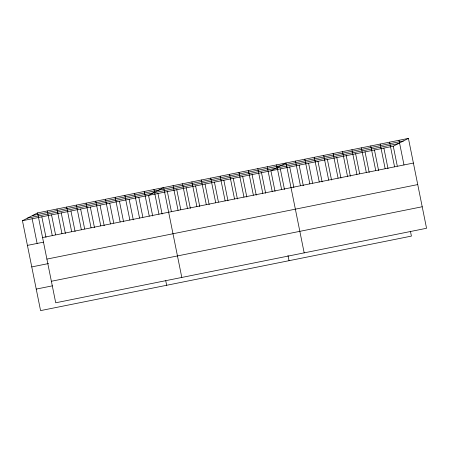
<?xml version="1.0" encoding="UTF-8"?>
<svg xmlns="http://www.w3.org/2000/svg" width="449" height="449" viewBox="0 0 449 449"><rect width="100%" height="100%" fill="white"/><g stroke="black" fill="none" stroke-linecap="round" stroke-linejoin="round"><path stroke-width="0.67" d="M410.487 231.538L411.407 236.101L40.573 310.613L22.45 220.723L37.593 212.899L408.427 138.387L426.55 228.277L55.715 302.789L37.593 212.899M22.45 220.723L393.285 146.211L408.427 138.387M32.597 215.481L403.426 140.969M27.445 218.141L398.28 143.629M42.565 237.566L413.4 163.06M27.423 245.395L43.587 242.146M46.904 259.09L417.738 184.578M31.767 266.914L48.576 263.541M51.377 281.265L422.212 206.753M36.234 289.089L52.398 285.845M399.009 140.279L403.988 164.951M393.285 146.211L397.292 166.085M389.597 142.17L394.57 166.843M383.873 148.103L388.015 168.661M380.185 144.062L385.158 168.734M374.455 149.994L378.602 170.553M370.773 145.953L375.746 170.626M365.043 151.885L369.19 172.444M361.355 147.844L366.333 172.517M355.63 153.777L359.638 173.651M351.943 149.736L356.921 174.408M346.218 155.668L350.36 176.227M342.531 151.627L347.504 176.3M336.801 157.56L340.948 178.118M333.119 153.519L338.091 178.191M327.388 159.451L331.536 180.01M323.701 155.41L328.679 180.083M317.976 161.343L322.124 181.901M314.289 157.302L319.267 181.974M308.564 163.234L312.571 183.108M304.877 159.193L309.849 183.866M299.146 165.125L303.294 185.684M295.464 161.084L300.437 185.757M289.734 167.017L293.882 187.575M304.175 252.866L286.052 162.976L270.91 170.8L275.052 191.358M280.322 168.908L284.47 189.467M276.635 164.867L281.613 189.54M287.983 255.475L289.033 260.689M267.222 166.759L272.195 191.431M261.498 172.691L265.64 193.25M257.81 168.65L262.783 193.323M252.08 174.582L256.227 195.141M248.398 170.541L253.371 195.214M242.668 176.474L246.815 197.032M238.98 172.433L243.959 197.105M233.256 178.365L237.398 198.924M229.568 174.324L234.541 198.997M223.843 180.257L227.985 200.815M220.156 176.216L225.129 200.888M214.426 182.148L218.433 202.022M210.744 178.107L215.716 202.78M205.013 184.039L209.161 204.598M201.326 179.998L206.304 204.671M195.601 185.931L199.749 206.489M191.914 181.89L196.892 206.562M186.189 187.822L190.331 208.381M182.502 183.781L187.474 208.454M176.771 189.714L180.779 209.588M173.089 185.673L178.062 210.345M167.359 191.605L171.366 211.479M181.8 277.454L163.677 187.564L148.535 195.388L152.677 215.947M157.947 193.497L162.095 214.055M153.973 189.512L158.952 214.184M165.737 280.715L166.658 285.278M144.275 191.459L149.253 216.132M138.836 197.336L142.844 217.209M134.577 193.407L139.555 218.079M129.138 199.289L133.28 219.847M124.878 195.36L129.856 220.027M119.44 201.236L123.582 221.795M115.18 197.307L120.158 221.98M109.741 203.184L113.749 223.058M105.481 199.255L110.46 223.928M100.037 205.131L104.185 225.69M95.783 201.203L100.756 225.875M90.339 207.079L94.486 227.643M86.085 203.15L91.057 227.823M80.64 209.032L84.648 228.906M76.386 205.103L81.359 229.77M70.942 210.979L75.09 231.538M66.688 207.051L71.66 231.723M61.244 212.927L65.391 233.486M56.989 208.998L61.962 233.671M51.545 214.875L55.553 234.748M47.291 210.946L52.264 235.618M41.847 216.822L45.994 237.386M32.148 218.775L37.121 243.442"/></g></svg>
